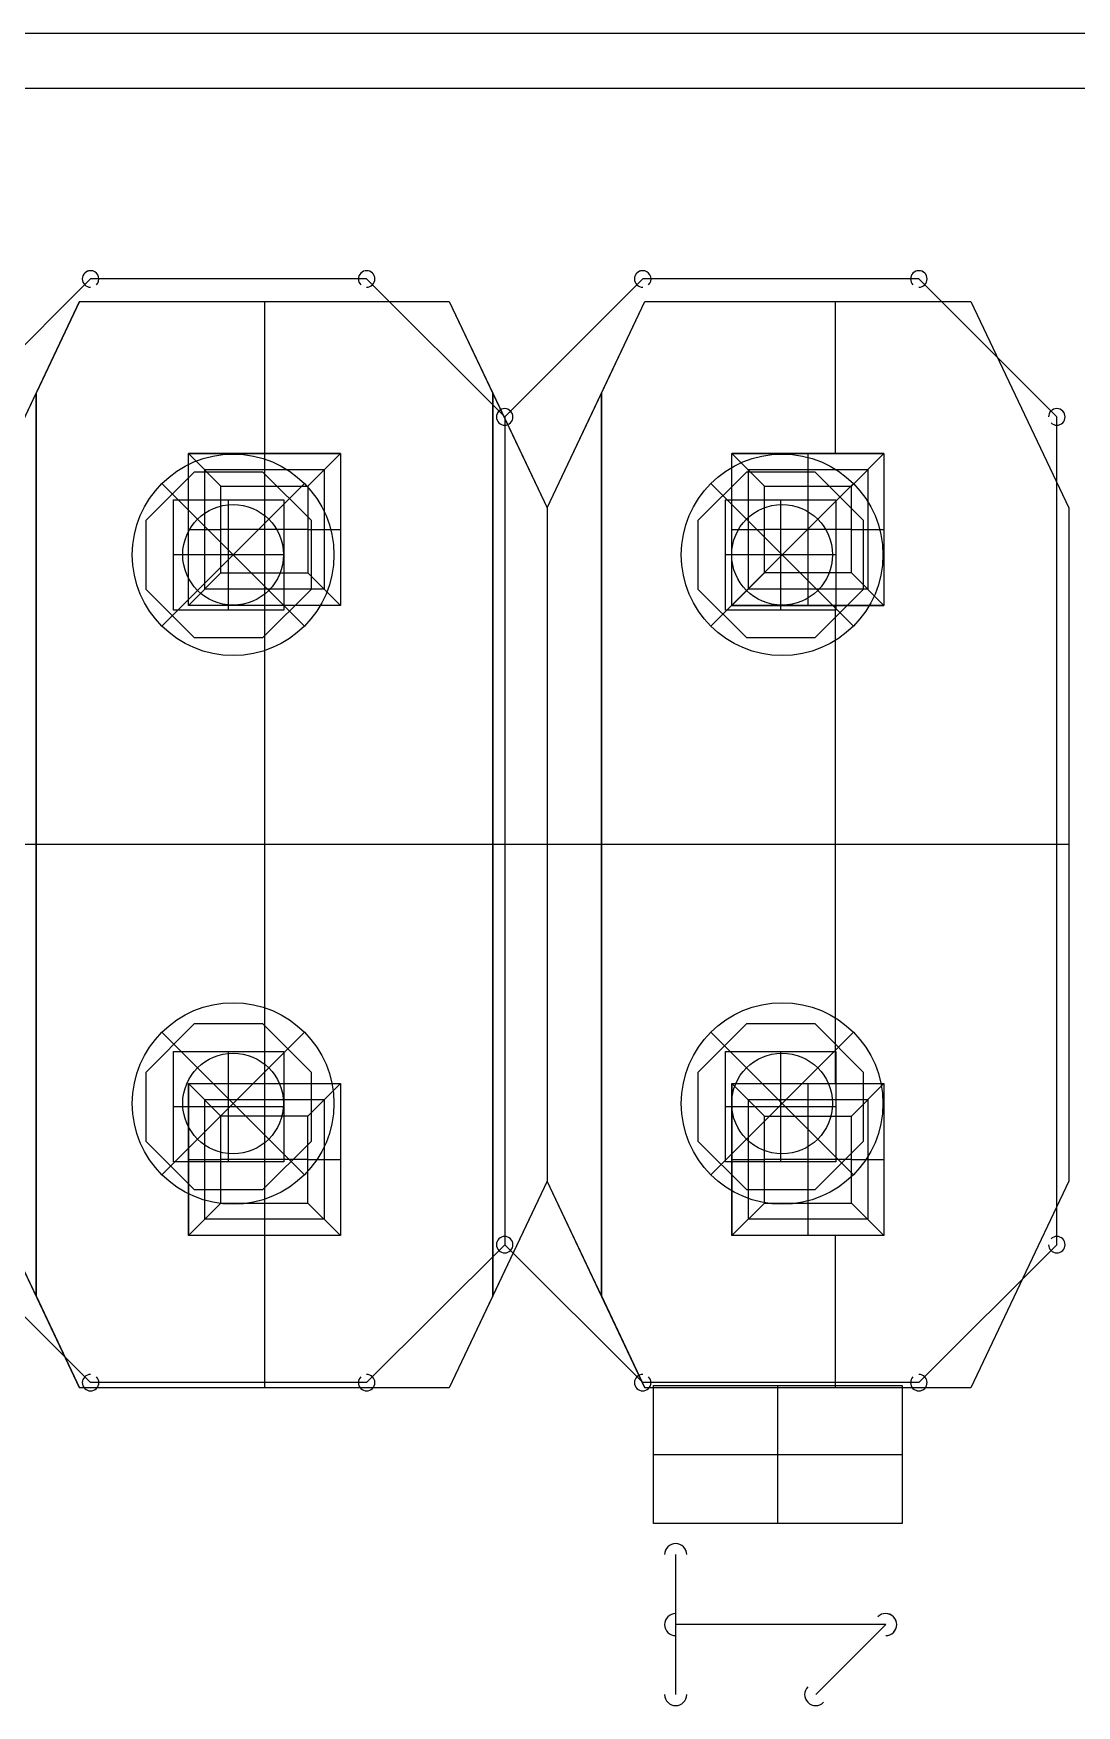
# Model space of a CAD drawing. Header units: inches. Extents: x 0 to 2.1, y -0.07 to 2.7.
# Drawn here: x 1.0627 to 1.2516, y 2.397 to 2.7 of the extents above; entities that cross this region are included whole.
import ezdxf

# ---------------------------------------------------------------- set-up
doc = ezdxf.new("R2010")
doc.units = ezdxf.units.IN
doc.header["$LTSCALE"] = 0.0393700787401575
doc.header["$MEASUREMENT"] = 0
for name, color, linetype, true_color in [('freetronics11$components', 254, 'Continuous', 0xe6e6e6), ('freetronics11$components$ghosts', 9, 'Continuous', 0xbebebe), ('freetronics11$dxf$0', 18, 'Continuous', 0x000000), ('freetronics11$old_freetronics11$pcb', 96, 'Continuous', 0x007f00), ('freetronics11$pads$bottom', 30, 'Continuous', 0xff7f00), ('freetronics11$pcb', 96, 'Continuous', 0x007f00), ('freetronics11$screen', 52, 'Continuous', 0xd7d71f)]:
    doc.layers.add(name, color=color, linetype=linetype, true_color=true_color)

# ---------------------------------------------------------------- blocks, each defined once
blk = doc.blocks.new('RECT')
at = {"layer": 'freetronics11$dxf$0', "color": 0, "linetype": 'ByBlock', "lineweight": -2}
for p, q in [((0.5, 0.5), (-0.5, 0.5)), ((-0.5, 0.5), (-0.5, -0.5)), ((0, -0.5), (0, 0.5)), ((0.5, -0.5), (0.5, 0.5)), ((-0.5, 0), (0.5, 0)), ((-0.5, -0.5), (0.5, -0.5))]:
    blk.add_line(p, q, dxfattribs=at)
blk = doc.blocks.new('OCTAGONP')
at = {"layer": 'freetronics11$dxf$0', "color": 0, "linetype": 'ByBlock', "lineweight": -2}
blk.add_lwpolyline([(-0.25, -0.103553), (-0.25, 0.103553), (-0.103553, 0.25), (0.103553, 0.25), (0.25, 0.103553), (0.25, -0.103553), (0.103553, -0.25), (-0.103553, -0.25), (-0.25, -0.103553), (-0.25, 0.103553)], dxfattribs=at)

msp = doc.modelspace()

# ---------------------------------------------------------------- linework, layer by layer
at = {"layer": 'freetronics11$components'}
for p, q in [((1.098852138767967, 2.605523266218759, 0.0443019945589158), (1.085941876124043, 2.618433528862684)), ((1.111762401411892, 2.618433528862684), (1.085941876124042, 2.592613003574835)), ((1.111762401411892, 2.592613003574834), (1.085941876124042, 2.618433528862684)), ((1.098852138767967, 2.605523266218759, 0.0443019945589158), (1.111762401411892, 2.618433528862684)), ((1.198274122868933, 2.605523266218759, 0.0443019945589158), (1.185363860225009, 2.618433528862684)), ((1.211184385512858, 2.618433528862684), (1.185363860225008, 2.592613003574835)), ((1.211184385512857, 2.592613003574834), (1.185363860225008, 2.618433528862684)), ((1.198274122868933, 2.605523266218759, 0.0443019945589158), (1.211184385512858, 2.618433528862684)), ((1.098852138767967, 2.605523266218759, 0.0443019945589158), (1.085941876124042, 2.592613003574835)), ((1.098852138767967, 2.605523266218759, 0.0443019945589158), (1.111762401411892, 2.592613003574834)), ((1.198274122868933, 2.605523266218759, 0.0443019945589158), (1.185363860225008, 2.592613003574835)), ((1.198274122868933, 2.605523266218759, 0.0443019945589158), (1.211184385512857, 2.592613003574834)), ((1.098852138767967, 2.506101282117793, 0.0443019945589158), (1.085941876124043, 2.519011544761718)), ((1.111762401411892, 2.519011544761718), (1.085941876124042, 2.493191019473869)), ((1.111762401411892, 2.493191019473868), (1.085941876124042, 2.519011544761718)), ((1.098852138767967, 2.506101282117793, 0.0443019945589158), (1.111762401411892, 2.519011544761718)), ((1.198274122868933, 2.506101282117793, 0.0443019945589158), (1.185363860225009, 2.519011544761718)), ((1.211184385512858, 2.519011544761718), (1.185363860225008, 2.493191019473869)), ((1.211184385512857, 2.493191019473868), (1.185363860225008, 2.519011544761718)), ((1.198274122868933, 2.506101282117793, 0.0443019945589158), (1.211184385512858, 2.519011544761718)), ((1.098852138767967, 2.506101282117793, 0.0443019945589158), (1.085941876124042, 2.493191019473869)), ((1.098852138767967, 2.506101282117793, 0.0443019945589158), (1.111762401411892, 2.493191019473868)), ((1.198274122868933, 2.506101282117793, 0.0443019945589158), (1.185363860225008, 2.493191019473869)), ((1.198274122868933, 2.506101282117793, 0.0443019945589158), (1.211184385512858, 2.493191019473868))]:
    msp.add_line(p, q, dxfattribs=at)
for centre, radius in [((1.098852138767967, 2.605523266218759), 0.0182578685248371), ((1.198274122868933, 2.605523266218759), 0.0182578685248371), ((1.098852138767967, 2.605523266218759, 0.0221509972794579), 0.0091289342624188), ((1.198274122868933, 2.605523266218759, 0.0221509972794579), 0.0091289342624188), ((1.098852138767967, 2.506101282117793), 0.0182578685248371), ((1.198274122868933, 2.506101282117793), 0.0182578685248371), ((1.098852138767967, 2.506101282117793, 0.0221509972794579), 0.0091289342624184), ((1.198274122868933, 2.506101282117793, 0.0221509972794579), 0.0091289342624184)]:
    msp.add_circle(centre, radius, dxfattribs=at)
at = {"layer": 'freetronics11$old_freetronics11$pcb', "color": 18, "true_color": 0x050505}
for p, q in [((1.053338582677166, 2.614047244094488, -0.063), (1.071055118110236, 2.651448818897638, -0.063)), ((1.053338582677166, 2.614047244094488, -0.063), (1.071055118110236, 2.651448818897638, -0.063)), ((1.053338582677166, 2.614047244094488, -0.1151653543307087), (1.071055118110236, 2.651448818897638, -0.1151653543307087)), ((1.071055118110236, 2.651448818897638, -0.1673307086614173), (1.063181102362205, 2.634825896762905, -0.1673307086614173)), ((1.071055118110236, 2.651448818897638, -0.1673307086614173), (1.063181102362205, 2.634825896762905, -0.1673307086614173)), ((1.071055118110236, 2.651448818897638, -0.063), (1.137984251968504, 2.651448818897638, -0.063)), ((1.071055118110236, 2.651448818897638, -0.063), (1.071055118110236, 2.651448818897638, -0.1673307086614173)), ((1.071055118110236, 2.651448818897638, -0.1673307086614173), (1.137984251968504, 2.651448818897638, -0.1673307086614173)), ((1.071055118110236, 2.651448818897638, -0.063), (1.137984251968504, 2.651448818897638, -0.063)), ((1.071055118110236, 2.651448818897638, -0.1151653543307087), (1.137984251968504, 2.651448818897638, -0.1151653543307087)), ((1.071055118110236, 2.651448818897638, -0.1673307086614173), (1.137984251968504, 2.651448818897638, -0.1673307086614173)), ((1.071055118110236, 2.651448818897638, -0.063), (1.071055118110236, 2.651448818897638, -0.1673307086614173)), ((1.10451968503937, 2.651448818897638, -0.063), (1.10451968503937, 2.45459842519685, -0.063)), ((1.10451968503937, 2.651448818897638, -0.063), (1.10451968503937, 2.651448818897638, -0.1673307086614174)), ((1.10451968503937, 2.651448818897638, -0.1673307086614173), (1.10451968503937, 2.623889763779527, -0.1673307086614173)), ((1.137984251968504, 2.651448818897638, -0.063), (1.155700787401575, 2.614047244094488, -0.063)), ((1.137984251968504, 2.651448818897638, -0.1673307086614173), (1.137984251968504, 2.651448818897638, -0.063)), ((1.137984251968504, 2.651448818897638, -0.1673307086614173), (1.145858267716536, 2.634825896762905, -0.1673307086614173)), ((1.137984251968504, 2.651448818897638, -0.1673307086614173), (1.137984251968504, 2.651448818897638, -0.063)), ((1.137984251968504, 2.651448818897638, -0.063), (1.155700787401575, 2.614047244094488, -0.063)), ((1.137984251968504, 2.651448818897638, -0.1151653543307087), (1.155700787401575, 2.614047244094488, -0.1151653543307087)), ((1.137984251968504, 2.651448818897638, -0.1673307086614173), (1.145858267716536, 2.634825896762905, -0.1673307086614173)), ((1.155700787401575, 2.614047244094488, -0.063), (1.173417322834646, 2.651448818897638, -0.063)), ((1.155700787401575, 2.614047244094488, -0.063), (1.173417322834646, 2.651448818897638, -0.063)), ((1.155700787401575, 2.614047244094488, -0.1151653543307087), (1.173417322834646, 2.651448818897638, -0.1151653543307087)), ((1.165543307086614, 2.634825896762905, -0.1673307086614173), (1.173417322834646, 2.651448818897638, -0.1673307086614173)), ((1.165543307086614, 2.634825896762905, -0.1673307086614173), (1.173417322834646, 2.651448818897638, -0.1673307086614173)), ((1.173417322834646, 2.651448818897638, -0.063), (1.232472440944882, 2.651448818897638, -0.063)), ((1.173417322834646, 2.651448818897638, -0.1673307086614173), (1.232472440944882, 2.651448818897638, -0.1673307086614173)), ((1.173417322834646, 2.651448818897638, -0.063), (1.173417322834646, 2.651448818897638, -0.1673307086614173)), ((1.173417322834646, 2.651448818897638, -0.063), (1.232472440944882, 2.651448818897638, -0.063)), ((1.173417322834646, 2.651448818897638, -0.1151653543307087), (1.232472440944882, 2.651448818897638, -0.1151653543307087)), ((1.173417322834646, 2.651448818897638, -0.063), (1.173417322834646, 2.651448818897638, -0.1673307086614173)), ((1.173417322834646, 2.651448818897638, -0.1673307086614173), (1.232472440944882, 2.651448818897638, -0.1673307086614173)), ((1.202944881889764, 2.651448818897638, -0.063), (1.202944881889764, 2.651448818897638, -0.1673307086614174)), ((1.207866141732284, 2.651448818897638, -0.1673307086614173), (1.207866141732284, 2.623889763779527, -0.1673307086614173)), ((1.232472440944882, 2.651448818897638, -0.063), (1.250188976377953, 2.614047244094488, -0.063)), ((1.232472440944882, 2.651448818897638, -0.1673307086614173), (1.232472440944882, 2.651448818897638, -0.063)), ((1.232472440944882, 2.651448818897638, -0.063), (1.250188976377953, 2.614047244094488, -0.063)), ((1.232472440944882, 2.651448818897638, -0.1673307086614173), (1.250188976377953, 2.614047244094488, -0.1673307086614173)), ((1.232472440944882, 2.651448818897638, -0.1673307086614173), (1.232472440944882, 2.651448818897638, -0.063)), ((1.232472440944882, 2.651448818897638, -0.1151653543307087), (1.250188976377953, 2.614047244094488, -0.1151653543307087)), ((1.232472440944882, 2.651448818897638, -0.1673307086614173), (1.250188976377953, 2.614047244094488, -0.1673307086614173)), ((1.053338582677166, 2.614047244094488, -0.1633937007874016), (1.063181102362205, 2.634825896762905, -0.1633937007874016)), ((1.053338582677166, 2.614047244094488, -0.1633937007874016), (1.063181102362205, 2.634825896762905, -0.1633937007874016)), ((1.063181102362205, 2.471221347331583, -0.1673307086614173), (1.063181102362205, 2.634825896762905, -0.1673307086614173)), ((1.063181102362205, 2.634825896762905, -0.1673307086614173), (1.063181102362205, 2.634825896762905, -0.1633937007874016)), ((1.063181102362205, 2.634825896762905, -0.1633937007874016), (1.063181102362205, 2.471221347331583, -0.1633937007874016)), ((1.063181102362205, 2.471221347331583, -0.1673307086614173), (1.063181102362205, 2.634825896762905, -0.1673307086614173)), ((1.063181102362205, 2.634825896762905, -0.1633937007874016), (1.063181102362205, 2.471221347331583, -0.1633937007874016)), ((1.063181102362205, 2.634825896762905, -0.1673307086614173), (1.063181102362205, 2.634825896762905, -0.1633937007874016)), ((1.063181102362205, 2.471221347331583, -0.1653622047244094), (1.063181102362205, 2.634825896762905, -0.1653622047244094)), ((1.145858267716536, 2.634825896762905, -0.1633937007874016), (1.145858267716536, 2.634825896762905, -0.1673307086614173)), ((1.145858267716536, 2.634825896762905, -0.1633937007874016), (1.155700787401575, 2.614047244094488, -0.1633937007874016)), ((1.145858267716536, 2.634825896762905, -0.1673307086614173), (1.145858267716536, 2.471221347331583, -0.1673307086614173)), ((1.145858267716536, 2.471221347331583, -0.1633937007874016), (1.145858267716536, 2.634825896762905, -0.1633937007874016)), ((1.145858267716536, 2.634825896762905, -0.1633937007874016), (1.155700787401575, 2.614047244094488, -0.1633937007874016)), ((1.145858267716536, 2.634825896762905, -0.1673307086614173), (1.145858267716536, 2.471221347331583, -0.1673307086614173)), ((1.145858267716536, 2.634825896762905, -0.1633937007874016), (1.145858267716536, 2.634825896762905, -0.1673307086614173)), ((1.145858267716536, 2.471221347331583, -0.1633937007874016), (1.145858267716536, 2.634825896762905, -0.1633937007874016)), ((1.145858267716536, 2.634825896762905, -0.1653622047244094), (1.145858267716536, 2.471221347331583, -0.1653622047244094)), ((1.155700787401575, 2.614047244094488, -0.1633937007874016), (1.165543307086614, 2.634825896762905, -0.1633937007874016)), ((1.155700787401575, 2.614047244094488, -0.1633937007874016), (1.165543307086614, 2.634825896762905, -0.1633937007874016)), ((1.165543307086614, 2.634825896762905, -0.1673307086614173), (1.165543307086614, 2.634825896762905, -0.1633937007874016)), ((1.165543307086614, 2.471221347331583, -0.1673307086614173), (1.165543307086614, 2.634825896762905, -0.1673307086614173)), ((1.165543307086614, 2.634825896762905, -0.1633937007874016), (1.165543307086614, 2.471221347331583, -0.1633937007874016)), ((1.165543307086614, 2.471221347331583, -0.1673307086614173), (1.165543307086614, 2.634825896762905, -0.1673307086614173)), ((1.165543307086614, 2.634825896762905, -0.1633937007874016), (1.165543307086614, 2.471221347331583, -0.1633937007874016)), ((1.165543307086614, 2.634825896762905, -0.1673307086614173), (1.165543307086614, 2.634825896762905, -0.1633937007874016)), ((1.165543307086614, 2.471221347331583, -0.1653622047244094), (1.165543307086614, 2.634825896762905, -0.1653622047244094)), ((1.146842519685039, 2.632748031496063, -0.063), (1.146842519685039, 2.632748031496063, -0.1633937007874016)), ((1.16455905511811, 2.632748031496063, -0.063), (1.16455905511811, 2.632748031496063, -0.1633937007874016)), ((1.241330708661418, 2.632748031496063, -0.063), (1.241330708661418, 2.632748031496063, -0.1673307086614174)), ((1.090740157480315, 2.623889763779527, -0.1673307086614173), (1.118299212598425, 2.623889763779527, -0.1673307086614173)), ((1.090740157480315, 2.596330708661417, -0.1673307086614173), (1.090740157480315, 2.623889763779527, -0.1673307086614173)), ((1.118299212598425, 2.623889763779527, -0.1673307086614173), (1.118299212598425, 2.596330708661417, -0.1673307086614173)), ((1.189165354330709, 2.623889763779527, -0.1673307086614173), (1.216724409448819, 2.623889763779527, -0.1673307086614173)), ((1.189165354330709, 2.596330708661417, -0.1673307086614173), (1.189165354330709, 2.623889763779527, -0.1673307086614173)), ((1.216724409448819, 2.623889763779527, -0.1673307086614173), (1.216724409448819, 2.596330708661417, -0.1673307086614173)), ((1.155700787401575, 2.614047244094488, -0.1633937007874016), (1.155700787401575, 2.614047244094488, -0.063)), ((1.155700787401575, 2.614047244094488, -0.1633937007874016), (1.155700787401575, 2.614047244094488, -0.063)), ((1.155700787401575, 2.614047244094488, -0.1633937007874015), (1.155700787401575, 2.492, -0.1633937007874015)), ((1.250188976377953, 2.614047244094488, -0.063), (1.250188976377953, 2.492, -0.063)), ((1.250188976377953, 2.614047244094488, -0.1673307086614173), (1.250188976377953, 2.614047244094488, -0.063)), ((1.250188976377953, 2.614047244094488, -0.1673307086614173), (1.250188976377953, 2.492, -0.1673307086614173)), ((1.250188976377953, 2.614047244094488, -0.063), (1.250188976377953, 2.492, -0.063)), ((1.250188976377953, 2.614047244094488, -0.1673307086614173), (1.250188976377953, 2.614047244094488, -0.063)), ((1.250188976377953, 2.614047244094488, -0.1151653543307087), (1.250188976377953, 2.492, -0.1151653543307087)), ((1.250188976377953, 2.614047244094488, -0.1673307086614173), (1.250188976377953, 2.492, -0.1673307086614173)), ((1.118299212598425, 2.596330708661417, -0.1673307086614173), (1.090740157480315, 2.596330708661417, -0.1673307086614173)), ((1.10451968503937, 2.596330708661417, -0.1673307086614173), (1.10451968503937, 2.509716535433071, -0.1673307086614173)), ((1.189165354330709, 2.596330708661417, -0.1673307086614173), (1.216724409448819, 2.596330708661417, -0.1673307086614173)), ((1.207866141732284, 2.596330708661417, -0.1673307086614173), (1.207866141732284, 2.509716535433071, -0.1673307086614173)), ((1.250188976377953, 2.553023622047244, -0.063), (0.9588503937007875, 2.553023622047244, -0.063)), ((1.063181102362205, 2.553023622047244, -0.1633937007874016), (1.043496062992126, 2.553023622047244, -0.1633937007874016)), ((1.145858267716536, 2.553023622047244, -0.1673307086614173), (1.063181102362205, 2.553023622047244, -0.1673307086614173)), ((1.063181102362205, 2.553023622047244, -0.1673307086614173), (1.063181102362205, 2.553023622047244, -0.1633937007874016)), ((1.165543307086615, 2.553023622047244, -0.1633937007874015), (1.145858267716536, 2.553023622047244, -0.1633937007874015)), ((1.145858267716536, 2.553023622047244, -0.1673307086614173), (1.145858267716536, 2.553023622047244, -0.1633937007874016)), ((1.250188976377953, 2.553023622047244, -0.1673307086614173), (1.165543307086614, 2.553023622047244, -0.1673307086614173)), ((1.165543307086614, 2.553023622047244, -0.1673307086614173), (1.165543307086614, 2.553023622047244, -0.1633937007874016)), ((1.250188976377953, 2.553023622047244, -0.063), (1.250188976377953, 2.553023622047244, -0.1673307086614174)), ((1.090740157480315, 2.509716535433071, -0.1673307086614173), (1.118299212598425, 2.509716535433071, -0.1673307086614173)), ((1.090740157480315, 2.509716535433071, -0.1673307086614173), (1.090740157480315, 2.482157480314961, -0.1673307086614173)), ((1.118299212598425, 2.509716535433071, -0.1673307086614173), (1.118299212598425, 2.482157480314961, -0.1673307086614173)), ((1.189165354330709, 2.509716535433071, -0.1673307086614173), (1.216724409448819, 2.509716535433071, -0.1673307086614173)), ((1.189165354330709, 2.482157480314961, -0.1673307086614173), (1.189165354330709, 2.509716535433071, -0.1673307086614173)), ((1.216724409448819, 2.509716535433071, -0.1673307086614173), (1.216724409448819, 2.482157480314961, -0.1673307086614173)), ((1.071055118110236, 2.45459842519685, -0.063), (1.053338582677166, 2.492, -0.063)), ((1.063181102362205, 2.471221347331583, -0.1633937007874016), (1.053338582677166, 2.492, -0.1633937007874016)), ((1.071055118110236, 2.45459842519685, -0.063), (1.053338582677166, 2.492, -0.063)), ((1.071055118110237, 2.45459842519685, -0.1151653543307087), (1.053338582677166, 2.492, -0.1151653543307087)), ((1.063181102362205, 2.471221347331583, -0.1633937007874016), (1.053338582677166, 2.492, -0.1633937007874016)), ((1.155700787401575, 2.492, -0.063), (1.137984251968504, 2.45459842519685, -0.063)), ((1.155700787401575, 2.492, -0.063), (1.137984251968504, 2.45459842519685, -0.063)), ((1.155700787401575, 2.492, -0.1151653543307087), (1.137984251968504, 2.45459842519685, -0.1151653543307087)), ((1.155700787401575, 2.492, -0.1633937007874016), (1.145858267716536, 2.471221347331583, -0.1633937007874016)), ((1.155700787401575, 2.492, -0.1633937007874016), (1.145858267716536, 2.471221347331583, -0.1633937007874016)), ((1.173417322834646, 2.45459842519685, -0.063), (1.155700787401575, 2.492, -0.063)), ((1.155700787401575, 2.492, -0.063), (1.155700787401575, 2.492, -0.1633937007874016)), ((1.165543307086614, 2.471221347331583, -0.1633937007874016), (1.155700787401575, 2.492, -0.1633937007874016)), ((1.173417322834646, 2.45459842519685, -0.063), (1.155700787401575, 2.492, -0.063)), ((1.155700787401575, 2.492, -0.063), (1.155700787401575, 2.492, -0.1633937007874016)), ((1.173417322834646, 2.45459842519685, -0.1151653543307087), (1.155700787401575, 2.492, -0.1151653543307087)), ((1.165543307086614, 2.471221347331583, -0.1633937007874016), (1.155700787401575, 2.492, -0.1633937007874016)), ((1.250188976377953, 2.492, -0.063), (1.232472440944882, 2.45459842519685, -0.063)), ((1.250188976377953, 2.492, -0.063), (1.232472440944882, 2.45459842519685, -0.063)), ((1.250188976377953, 2.492, -0.1673307086614173), (1.232472440944882, 2.45459842519685, -0.1673307086614173)), ((1.250188976377953, 2.492, -0.1151653543307087), (1.232472440944882, 2.45459842519685, -0.1151653543307087)), ((1.250188976377953, 2.492, -0.1673307086614173), (1.232472440944882, 2.45459842519685, -0.1673307086614173)), ((1.250188976377953, 2.492, -0.1673307086614173), (1.250188976377953, 2.492, -0.063)), ((1.250188976377953, 2.492, -0.1673307086614173), (1.250188976377953, 2.492, -0.063)), ((1.118299212598425, 2.482157480314961, -0.1673307086614173), (1.090740157480315, 2.482157480314961, -0.1673307086614173)), ((1.10451968503937, 2.482157480314961, -0.1673307086614173), (1.10451968503937, 2.45459842519685, -0.1673307086614173)), ((1.216724409448819, 2.482157480314961, -0.1673307086614173), (1.189165354330709, 2.482157480314961, -0.1673307086614173)), ((1.207866141732284, 2.482157480314961, -0.1673307086614173), (1.207866141732284, 2.45459842519685, -0.1673307086614173)), ((1.14684251968504, 2.473299212598425, -0.063), (1.14684251968504, 2.473299212598425, -0.1633937007874016)), ((1.164559055118111, 2.473299212598425, -0.063), (1.164559055118111, 2.473299212598425, -0.1633937007874016)), ((1.241330708661418, 2.473299212598425, -0.063), (1.241330708661418, 2.473299212598425, -0.1673307086614174)), ((1.063181102362205, 2.471221347331583, -0.1673307086614173), (1.071055118110236, 2.45459842519685, -0.1673307086614173)), ((1.063181102362205, 2.471221347331583, -0.1633937007874016), (1.063181102362205, 2.471221347331583, -0.1673307086614173)), ((1.063181102362205, 2.471221347331583, -0.1673307086614173), (1.071055118110236, 2.45459842519685, -0.1673307086614173)), ((1.063181102362205, 2.471221347331583, -0.1633937007874016), (1.063181102362205, 2.471221347331583, -0.1673307086614173)), ((1.145858267716536, 2.471221347331583, -0.1673307086614173), (1.137984251968504, 2.45459842519685, -0.1673307086614173)), ((1.145858267716536, 2.471221347331583, -0.1673307086614173), (1.137984251968504, 2.45459842519685, -0.1673307086614173)), ((1.145858267716536, 2.471221347331583, -0.1673307086614173), (1.145858267716536, 2.471221347331583, -0.1633937007874016)), ((1.145858267716536, 2.471221347331583, -0.1673307086614173), (1.145858267716536, 2.471221347331583, -0.1633937007874016)), ((1.165543307086614, 2.471221347331583, -0.1673307086614173), (1.173417322834646, 2.45459842519685, -0.1673307086614173)), ((1.165543307086614, 2.471221347331583, -0.1633937007874016), (1.165543307086614, 2.471221347331583, -0.1673307086614173)), ((1.165543307086614, 2.471221347331583, -0.1673307086614173), (1.173417322834646, 2.45459842519685, -0.1673307086614173)), ((1.165543307086614, 2.471221347331583, -0.1633937007874016), (1.165543307086614, 2.471221347331583, -0.1673307086614173)), ((1.137984251968504, 2.45459842519685, -0.063), (1.071055118110236, 2.45459842519685, -0.063)), ((1.071055118110236, 2.45459842519685, -0.1673307086614173), (1.071055118110236, 2.45459842519685, -0.063)), ((1.137984251968504, 2.45459842519685, -0.1673307086614173), (1.071055118110236, 2.45459842519685, -0.1673307086614173)), ((1.137984251968504, 2.45459842519685, -0.063), (1.071055118110236, 2.45459842519685, -0.063)), ((1.137984251968504, 2.45459842519685, -0.1151653543307087), (1.071055118110236, 2.45459842519685, -0.1151653543307087)), ((1.137984251968504, 2.45459842519685, -0.1673307086614173), (1.071055118110236, 2.45459842519685, -0.1673307086614173)), ((1.071055118110236, 2.45459842519685, -0.1673307086614173), (1.071055118110236, 2.45459842519685, -0.063)), ((1.10451968503937, 2.45459842519685, -0.063), (1.10451968503937, 2.45459842519685, -0.1673307086614174)), ((1.137984251968504, 2.45459842519685, -0.1673307086614173), (1.137984251968504, 2.45459842519685, -0.063)), ((1.137984251968504, 2.45459842519685, -0.1673307086614173), (1.137984251968504, 2.45459842519685, -0.063)), ((1.232472440944882, 2.45459842519685, -0.063), (1.173417322834646, 2.45459842519685, -0.063)), ((1.173417322834646, 2.45459842519685, -0.1673307086614173), (1.173417322834646, 2.45459842519685, -0.063)), ((1.232472440944882, 2.45459842519685, -0.1673307086614173), (1.173417322834646, 2.45459842519685, -0.1673307086614173)), ((1.232472440944882, 2.45459842519685, -0.063), (1.173417322834646, 2.45459842519685, -0.063)), ((1.232472440944882, 2.45459842519685, -0.1151653543307087), (1.173417322834646, 2.45459842519685, -0.1151653543307087)), ((1.232472440944882, 2.45459842519685, -0.1673307086614173), (1.173417322834646, 2.45459842519685, -0.1673307086614173)), ((1.173417322834646, 2.45459842519685, -0.1673307086614173), (1.173417322834646, 2.45459842519685, -0.063)), ((1.202944881889764, 2.45459842519685, -0.063), (1.202944881889764, 2.45459842519685, -0.1673307086614174)), ((1.232472440944882, 2.45459842519685, -0.1673307086614173), (1.232472440944882, 2.45459842519685, -0.063)), ((1.232472440944882, 2.45459842519685, -0.1673307086614173), (1.232472440944882, 2.45459842519685, -0.063))]:
    msp.add_line(p, q, dxfattribs=at)
at = {"layer": 'freetronics11$old_freetronics11$pcb', "color": 254, "true_color": 0xe6e6e6}
for p, q in [((1.090740157480315, 2.596330708661417, -0.391740157480315), (1.090740157480315, 2.623889763779527, -0.391740157480315)), ((1.090740157480315, 2.623889763779527, -0.391740157480315), (1.090740157480315, 2.623889763779527, -0.1673307086614173)), ((1.090740157480315, 2.596330708661417, -0.1673307086614173), (1.090740157480315, 2.623889763779527, -0.1673307086614173)), ((1.090740157480315, 2.596330708661417, -0.2795354330708661), (1.090740157480315, 2.623889763779527, -0.2795354330708661)), ((1.118299212598425, 2.623889763779527, -0.391740157480315), (1.090740157480315, 2.623889763779527, -0.391740157480315)), ((1.090740157480315, 2.623889763779527, -0.391740157480315), (1.090740157480315, 2.623889763779527, -0.1673307086614173)), ((1.090740157480315, 2.623889763779527, -0.1673307086614173), (1.118299212598425, 2.623889763779527, -0.1673307086614173)), ((1.090740157480315, 2.623889763779527, -0.2795354330708661), (1.118299212598425, 2.623889763779527, -0.2795354330708661)), ((1.090740157480315, 2.623889763779527, -0.391740157480315), (1.096645669291339, 2.617984251968504, -0.4094566929133859)), ((1.118299212598425, 2.623889763779527, -0.391740157480315), (1.090740157480315, 2.623889763779527, -0.391740157480315)), ((1.090740157480315, 2.596330708661417, -0.391740157480315), (1.090740157480315, 2.623889763779527, -0.391740157480315)), ((1.090740157480315, 2.623889763779527, -0.391740157480315), (1.096645669291339, 2.617984251968504, -0.4094566929133859)), ((1.10451968503937, 2.623889763779527, -0.1673307086614173), (1.10451968503937, 2.623889763779527, -0.391740157480315)), ((1.10451968503937, 2.623889763779527, -0.391740157480315), (1.10451968503937, 2.617984251968504, -0.4094566929133858)), ((1.112393700787402, 2.617984251968504, -0.4094566929133859), (1.118299212598425, 2.623889763779527, -0.391740157480315)), ((1.112393700787402, 2.617984251968504, -0.4094566929133859), (1.118299212598425, 2.623889763779527, -0.391740157480315)), ((1.118299212598425, 2.623889763779527, -0.391740157480315), (1.118299212598425, 2.623889763779527, -0.1673307086614173)), ((1.118299212598425, 2.623889763779527, -0.391740157480315), (1.118299212598425, 2.596330708661417, -0.391740157480315)), ((1.118299212598425, 2.623889763779527, -0.391740157480315), (1.118299212598425, 2.623889763779527, -0.1673307086614173)), ((1.118299212598425, 2.623889763779527, -0.1673307086614173), (1.118299212598425, 2.596330708661417, -0.1673307086614173)), ((1.118299212598425, 2.623889763779527, -0.2795354330708661), (1.118299212598425, 2.596330708661417, -0.2795354330708661)), ((1.118299212598425, 2.623889763779527, -0.391740157480315), (1.118299212598425, 2.596330708661417, -0.391740157480315)), ((1.189165354330709, 2.596330708661417, -0.391740157480315), (1.189165354330709, 2.623889763779527, -0.391740157480315)), ((1.189165354330709, 2.623889763779527, -0.391740157480315), (1.189165354330709, 2.623889763779527, -0.1673307086614173)), ((1.189165354330709, 2.596330708661417, -0.1673307086614173), (1.189165354330709, 2.623889763779527, -0.1673307086614173)), ((1.189165354330709, 2.596330708661417, -0.2795354330708661), (1.189165354330709, 2.623889763779527, -0.2795354330708661)), ((1.216724409448819, 2.623889763779527, -0.391740157480315), (1.189165354330709, 2.623889763779527, -0.391740157480315)), ((1.189165354330709, 2.623889763779527, -0.391740157480315), (1.189165354330709, 2.623889763779527, -0.1673307086614173)), ((1.189165354330709, 2.623889763779527, -0.1673307086614173), (1.216724409448819, 2.623889763779527, -0.1673307086614173)), ((1.189165354330709, 2.623889763779527, -0.2795354330708661), (1.216724409448819, 2.623889763779527, -0.2795354330708661)), ((1.189165354330709, 2.623889763779527, -0.391740157480315), (1.195070866141732, 2.617984251968504, -0.4094566929133859)), ((1.216724409448819, 2.623889763779527, -0.391740157480315), (1.189165354330709, 2.623889763779527, -0.391740157480315)), ((1.189165354330709, 2.596330708661417, -0.391740157480315), (1.189165354330709, 2.623889763779527, -0.391740157480315)), ((1.189165354330709, 2.623889763779527, -0.391740157480315), (1.195070866141732, 2.617984251968504, -0.4094566929133859)), ((1.202944881889764, 2.623889763779527, -0.1673307086614173), (1.202944881889764, 2.623889763779527, -0.391740157480315)), ((1.202944881889764, 2.623889763779527, -0.3917401574803149), (1.202944881889764, 2.617984251968504, -0.4094566929133858)), ((1.210818897637795, 2.617984251968504, -0.4094566929133859), (1.216724409448819, 2.623889763779527, -0.391740157480315)), ((1.210818897637795, 2.617984251968504, -0.4094566929133859), (1.216724409448819, 2.623889763779527, -0.391740157480315)), ((1.216724409448819, 2.623889763779527, -0.391740157480315), (1.216724409448819, 2.623889763779527, -0.1673307086614173)), ((1.216724409448819, 2.623889763779527, -0.391740157480315), (1.216724409448819, 2.596330708661417, -0.391740157480315)), ((1.216724409448819, 2.623889763779527, -0.391740157480315), (1.216724409448819, 2.623889763779527, -0.1673307086614173)), ((1.216724409448819, 2.623889763779527, -0.1673307086614173), (1.216724409448819, 2.596330708661417, -0.1673307086614173)), ((1.216724409448819, 2.623889763779527, -0.2795354330708661), (1.216724409448819, 2.596330708661417, -0.2795354330708661)), ((1.216724409448819, 2.623889763779527, -0.391740157480315), (1.216724409448819, 2.596330708661417, -0.391740157480315)), ((1.115346456692914, 2.620937007874015, -0.4005984251968503), (1.093692913385827, 2.620937007874015, -0.4005984251968503)), ((1.093692913385827, 2.620937007874015, -0.4005984251968504), (1.093692913385827, 2.599283464566929, -0.4005984251968504)), ((1.096645669291339, 2.617984251968504, -0.4094566929133859), (1.112393700787402, 2.617984251968504, -0.4094566929133859)), ((1.096645669291339, 2.602236220472441, -0.4094566929133859), (1.096645669291339, 2.617984251968504, -0.4094566929133859)), ((1.096645669291339, 2.602236220472441, -0.4094566929133859), (1.096645669291339, 2.617984251968504, -0.4094566929133859)), ((1.096645669291339, 2.617984251968504, -0.4094566929133859), (1.112393700787402, 2.617984251968504, -0.4094566929133859)), ((1.10451968503937, 2.617984251968504, -0.4094566929133859), (1.10451968503937, 2.602236220472441, -0.4094566929133859)), ((1.112393700787402, 2.617984251968504, -0.4094566929133859), (1.112393700787402, 2.602236220472441, -0.4094566929133859)), ((1.112393700787402, 2.617984251968504, -0.4094566929133859), (1.112393700787402, 2.602236220472441, -0.4094566929133859)), ((1.115346456692914, 2.620937007874015, -0.4005984251968504), (1.115346456692914, 2.599283464566929, -0.4005984251968504)), ((1.213771653543307, 2.620937007874015, -0.4005984251968503), (1.192118110236221, 2.620937007874015, -0.4005984251968503)), ((1.192118110236221, 2.620937007874016, -0.4005984251968504), (1.192118110236221, 2.599283464566929, -0.4005984251968504)), ((1.195070866141732, 2.617984251968504, -0.4094566929133859), (1.210818897637795, 2.617984251968504, -0.4094566929133859)), ((1.195070866141732, 2.602236220472441, -0.4094566929133859), (1.195070866141732, 2.617984251968504, -0.4094566929133859)), ((1.195070866141732, 2.602236220472441, -0.4094566929133859), (1.195070866141732, 2.617984251968504, -0.4094566929133859)), ((1.195070866141732, 2.617984251968504, -0.4094566929133859), (1.210818897637795, 2.617984251968504, -0.4094566929133859)), ((1.202944881889764, 2.617984251968504, -0.4094566929133859), (1.202944881889764, 2.602236220472441, -0.4094566929133859)), ((1.210818897637795, 2.602236220472441, -0.4094566929133859), (1.210818897637795, 2.617984251968504, -0.4094566929133859)), ((1.210818897637795, 2.602236220472441, -0.4094566929133859), (1.210818897637795, 2.617984251968504, -0.4094566929133859)), ((1.213771653543307, 2.620937007874015, -0.4005984251968504), (1.213771653543307, 2.599283464566929, -0.4005984251968504)), ((1.090740157480315, 2.610110236220472, -0.1673307086614173), (1.090740157480315, 2.610110236220472, -0.391740157480315)), ((1.090740157480315, 2.610110236220472, -0.391740157480315), (1.096645669291339, 2.610110236220472, -0.4094566929133858)), ((1.112393700787402, 2.610110236220472, -0.4094566929133859), (1.096645669291339, 2.610110236220472, -0.4094566929133859)), ((1.112393700787402, 2.610110236220472, -0.4094566929133859), (1.118299212598425, 2.610110236220472, -0.391740157480315)), ((1.118299212598425, 2.610110236220472, -0.1673307086614173), (1.118299212598425, 2.610110236220472, -0.391740157480315)), ((1.189165354330709, 2.610110236220472, -0.1673307086614173), (1.189165354330709, 2.610110236220472, -0.391740157480315)), ((1.189165354330709, 2.610110236220472, -0.391740157480315), (1.195070866141732, 2.610110236220472, -0.4094566929133858)), ((1.210818897637795, 2.610110236220472, -0.4094566929133859), (1.195070866141732, 2.610110236220472, -0.4094566929133859)), ((1.210818897637795, 2.610110236220472, -0.4094566929133859), (1.216724409448819, 2.610110236220472, -0.391740157480315)), ((1.216724409448819, 2.610110236220472, -0.1673307086614173), (1.216724409448819, 2.610110236220472, -0.391740157480315)), ((1.090740157480315, 2.596330708661417, -0.391740157480315), (1.096645669291339, 2.602236220472441, -0.4094566929133859)), ((1.090740157480315, 2.596330708661417, -0.391740157480315), (1.096645669291339, 2.602236220472441, -0.4094566929133859)), ((1.096645669291339, 2.602236220472441, -0.4094566929133859), (1.112393700787402, 2.602236220472441, -0.4094566929133859)), ((1.096645669291339, 2.602236220472441, -0.4094566929133859), (1.112393700787402, 2.602236220472441, -0.4094566929133859)), ((1.10451968503937, 2.602236220472441, -0.4094566929133859), (1.10451968503937, 2.596330708661417, -0.3917401574803151)), ((1.112393700787402, 2.602236220472441, -0.4094566929133859), (1.118299212598425, 2.596330708661417, -0.391740157480315)), ((1.112393700787402, 2.602236220472441, -0.4094566929133859), (1.118299212598425, 2.596330708661417, -0.391740157480315)), ((1.189165354330709, 2.596330708661417, -0.391740157480315), (1.195070866141732, 2.602236220472441, -0.4094566929133859)), ((1.189165354330709, 2.596330708661417, -0.391740157480315), (1.195070866141732, 2.602236220472441, -0.4094566929133859)), ((1.210818897637795, 2.602236220472441, -0.4094566929133859), (1.195070866141732, 2.602236220472441, -0.4094566929133859)), ((1.210818897637795, 2.602236220472441, -0.4094566929133859), (1.195070866141732, 2.602236220472441, -0.4094566929133859)), ((1.202944881889764, 2.602236220472441, -0.4094566929133859), (1.202944881889764, 2.596330708661417, -0.391740157480315)), ((1.216724409448819, 2.596330708661417, -0.391740157480315), (1.210818897637795, 2.602236220472441, -0.4094566929133859)), ((1.216724409448819, 2.596330708661417, -0.391740157480315), (1.210818897637795, 2.602236220472441, -0.4094566929133859)), ((1.115346456692914, 2.599283464566929, -0.4005984251968505), (1.093692913385827, 2.599283464566929, -0.4005984251968505)), ((1.213771653543307, 2.599283464566929, -0.4005984251968504), (1.192118110236221, 2.599283464566929, -0.4005984251968504)), ((1.118299212598425, 2.596330708661417, -0.391740157480315), (1.090740157480315, 2.596330708661417, -0.391740157480315)), ((1.090740157480315, 2.596330708661417, -0.391740157480315), (1.090740157480315, 2.596330708661417, -0.1673307086614173)), ((1.118299212598425, 2.596330708661417, -0.1673307086614173), (1.090740157480315, 2.596330708661417, -0.1673307086614173)), ((1.118299212598425, 2.596330708661417, -0.2795354330708661), (1.090740157480315, 2.596330708661417, -0.2795354330708661)), ((1.090740157480315, 2.596330708661417, -0.391740157480315), (1.090740157480315, 2.596330708661417, -0.1673307086614173)), ((1.118299212598425, 2.596330708661417, -0.391740157480315), (1.090740157480315, 2.596330708661417, -0.391740157480315)), ((1.10451968503937, 2.596330708661417, -0.1673307086614173), (1.10451968503937, 2.596330708661417, -0.391740157480315)), ((1.118299212598425, 2.596330708661417, -0.1673307086614173), (1.118299212598425, 2.596330708661417, -0.391740157480315)), ((1.118299212598425, 2.596330708661417, -0.1673307086614173), (1.118299212598425, 2.596330708661417, -0.391740157480315)), ((1.216724409448819, 2.596330708661417, -0.391740157480315), (1.189165354330709, 2.596330708661417, -0.391740157480315)), ((1.189165354330709, 2.596330708661417, -0.391740157480315), (1.189165354330709, 2.596330708661417, -0.1673307086614173)), ((1.189165354330709, 2.596330708661417, -0.1673307086614173), (1.216724409448819, 2.596330708661417, -0.1673307086614173)), ((1.216724409448819, 2.596330708661417, -0.2795354330708661), (1.189165354330709, 2.596330708661417, -0.2795354330708661)), ((1.189165354330709, 2.596330708661417, -0.391740157480315), (1.189165354330709, 2.596330708661417, -0.1673307086614173)), ((1.216724409448819, 2.596330708661417, -0.391740157480315), (1.189165354330709, 2.596330708661417, -0.391740157480315)), ((1.202944881889764, 2.596330708661417, -0.1673307086614173), (1.202944881889764, 2.596330708661417, -0.391740157480315)), ((1.216724409448819, 2.596330708661417, -0.1673307086614173), (1.216724409448819, 2.596330708661417, -0.391740157480315)), ((1.216724409448819, 2.596330708661417, -0.1673307086614173), (1.216724409448819, 2.596330708661417, -0.391740157480315)), ((1.090740157480315, 2.482157480314961, -0.391740157480315), (1.090740157480315, 2.509716535433071, -0.391740157480315)), ((1.090740157480315, 2.509716535433071, -0.391740157480315), (1.090740157480315, 2.509716535433071, -0.1673307086614173)), ((1.090740157480315, 2.509716535433071, -0.1673307086614173), (1.090740157480315, 2.482157480314961, -0.1673307086614173)), ((1.090740157480315, 2.482157480314961, -0.2795354330708661), (1.090740157480315, 2.509716535433071, -0.2795354330708661)), ((1.090740157480315, 2.509716535433071, -0.391740157480315), (1.118299212598425, 2.509716535433071, -0.391740157480315)), ((1.090740157480315, 2.509716535433071, -0.391740157480315), (1.090740157480315, 2.509716535433071, -0.1673307086614173)), ((1.090740157480315, 2.509716535433071, -0.1673307086614173), (1.118299212598425, 2.509716535433071, -0.1673307086614173)), ((1.090740157480315, 2.509716535433071, -0.2795354330708661), (1.118299212598425, 2.509716535433071, -0.2795354330708661)), ((1.096645669291339, 2.503811023622048, -0.4094566929133859), (1.090740157480315, 2.509716535433071, -0.391740157480315)), ((1.090740157480315, 2.482157480314961, -0.391740157480315), (1.090740157480315, 2.509716535433071, -0.391740157480315)), ((1.096645669291339, 2.503811023622048, -0.4094566929133859), (1.090740157480315, 2.509716535433071, -0.391740157480315)), ((1.090740157480315, 2.509716535433071, -0.391740157480315), (1.118299212598425, 2.509716535433071, -0.391740157480315)), ((1.10451968503937, 2.509716535433071, -0.1673307086614173), (1.10451968503937, 2.509716535433071, -0.391740157480315)), ((1.10451968503937, 2.509716535433071, -0.3917401574803149), (1.10451968503937, 2.503811023622048, -0.4094566929133858)), ((1.112393700787402, 2.503811023622048, -0.4094566929133859), (1.118299212598425, 2.509716535433071, -0.391740157480315)), ((1.112393700787402, 2.503811023622048, -0.4094566929133859), (1.118299212598425, 2.509716535433071, -0.391740157480315)), ((1.118299212598425, 2.509716535433071, -0.391740157480315), (1.118299212598425, 2.509716535433071, -0.1673307086614173)), ((1.118299212598425, 2.509716535433071, -0.391740157480315), (1.118299212598425, 2.482157480314961, -0.391740157480315)), ((1.118299212598425, 2.509716535433071, -0.391740157480315), (1.118299212598425, 2.509716535433071, -0.1673307086614173)), ((1.118299212598425, 2.509716535433071, -0.1673307086614173), (1.118299212598425, 2.482157480314961, -0.1673307086614173)), ((1.118299212598425, 2.509716535433071, -0.2795354330708661), (1.118299212598425, 2.482157480314961, -0.2795354330708661)), ((1.118299212598425, 2.509716535433071, -0.391740157480315), (1.118299212598425, 2.482157480314961, -0.391740157480315)), ((1.189165354330709, 2.509716535433071, -0.391740157480315), (1.189165354330709, 2.509716535433071, -0.1673307086614173)), ((1.189165354330709, 2.509716535433071, -0.391740157480315), (1.189165354330709, 2.482157480314961, -0.391740157480315)), ((1.189165354330709, 2.482157480314961, -0.1673307086614173), (1.189165354330709, 2.509716535433071, -0.1673307086614173)), ((1.189165354330709, 2.482157480314961, -0.2795354330708661), (1.189165354330709, 2.509716535433071, -0.2795354330708661)), ((1.195070866141732, 2.503811023622048, -0.4094566929133859), (1.189165354330709, 2.509716535433071, -0.391740157480315)), ((1.189165354330709, 2.509716535433071, -0.391740157480315), (1.189165354330709, 2.482157480314961, -0.391740157480315)), ((1.189165354330709, 2.509716535433071, -0.391740157480315), (1.216724409448819, 2.509716535433071, -0.391740157480315)), ((1.189165354330709, 2.509716535433071, -0.391740157480315), (1.189165354330709, 2.509716535433071, -0.1673307086614173)), ((1.189165354330709, 2.509716535433071, -0.1673307086614173), (1.216724409448819, 2.509716535433071, -0.1673307086614173)), ((1.189165354330709, 2.509716535433071, -0.2795354330708661), (1.216724409448819, 2.509716535433071, -0.2795354330708661)), ((1.195070866141732, 2.503811023622048, -0.4094566929133859), (1.189165354330709, 2.509716535433071, -0.391740157480315)), ((1.189165354330709, 2.509716535433071, -0.391740157480315), (1.216724409448819, 2.509716535433071, -0.391740157480315)), ((1.202944881889764, 2.509716535433071, -0.1673307086614173), (1.202944881889764, 2.509716535433071, -0.391740157480315)), ((1.202944881889764, 2.509716535433071, -0.391740157480315), (1.202944881889764, 2.503811023622047, -0.4094566929133858)), ((1.210818897637795, 2.503811023622048, -0.4094566929133859), (1.216724409448819, 2.509716535433071, -0.391740157480315)), ((1.210818897637795, 2.503811023622048, -0.4094566929133859), (1.216724409448819, 2.509716535433071, -0.391740157480315)), ((1.216724409448819, 2.509716535433071, -0.391740157480315), (1.216724409448819, 2.482157480314961, -0.391740157480315)), ((1.216724409448819, 2.509716535433071, -0.1673307086614173), (1.216724409448819, 2.509716535433071, -0.391740157480315)), ((1.216724409448819, 2.509716535433071, -0.1673307086614173), (1.216724409448819, 2.482157480314961, -0.1673307086614173)), ((1.216724409448819, 2.509716535433071, -0.2795354330708661), (1.216724409448819, 2.482157480314961, -0.2795354330708661)), ((1.216724409448819, 2.509716535433071, -0.1673307086614173), (1.216724409448819, 2.509716535433071, -0.391740157480315)), ((1.216724409448819, 2.509716535433071, -0.391740157480315), (1.216724409448819, 2.482157480314961, -0.391740157480315)), ((1.093692913385827, 2.50676377952756, -0.4005984251968504), (1.093692913385827, 2.485110236220473, -0.4005984251968505)), ((1.115346456692913, 2.506763779527559, -0.4005984251968503), (1.093692913385827, 2.506763779527559, -0.4005984251968503)), ((1.115346456692914, 2.506763779527559, -0.4005984251968504), (1.115346456692914, 2.485110236220473, -0.4005984251968504)), ((1.192118110236221, 2.506763779527559, -0.4005984251968504), (1.192118110236221, 2.485110236220473, -0.4005984251968504)), ((1.213771653543307, 2.506763779527559, -0.4005984251968504), (1.192118110236221, 2.506763779527559, -0.4005984251968504)), ((1.213771653543307, 2.506763779527559, -0.4005984251968505), (1.213771653543307, 2.485110236220473, -0.4005984251968505)), ((1.096645669291339, 2.488062992125985, -0.4094566929133859), (1.096645669291339, 2.503811023622048, -0.4094566929133859)), ((1.112393700787402, 2.503811023622048, -0.4094566929133859), (1.096645669291339, 2.503811023622048, -0.4094566929133859)), ((1.096645669291339, 2.488062992125985, -0.4094566929133859), (1.096645669291339, 2.503811023622048, -0.4094566929133859)), ((1.112393700787402, 2.503811023622048, -0.4094566929133859), (1.096645669291339, 2.503811023622048, -0.4094566929133859)), ((1.10451968503937, 2.503811023622048, -0.4094566929133859), (1.10451968503937, 2.488062992125984, -0.4094566929133859)), ((1.112393700787402, 2.488062992125985, -0.4094566929133859), (1.112393700787402, 2.503811023622048, -0.4094566929133859)), ((1.112393700787402, 2.488062992125985, -0.4094566929133859), (1.112393700787402, 2.503811023622048, -0.4094566929133859)), ((1.195070866141732, 2.488062992125984, -0.4094566929133859), (1.195070866141732, 2.503811023622048, -0.4094566929133859)), ((1.195070866141732, 2.503811023622048, -0.4094566929133859), (1.210818897637795, 2.503811023622048, -0.4094566929133859)), ((1.195070866141732, 2.488062992125984, -0.4094566929133859), (1.195070866141732, 2.503811023622048, -0.4094566929133859)), ((1.195070866141732, 2.503811023622048, -0.4094566929133859), (1.210818897637795, 2.503811023622048, -0.4094566929133859)), ((1.202944881889764, 2.503811023622048, -0.4094566929133859), (1.202944881889764, 2.488062992125984, -0.4094566929133859)), ((1.210818897637795, 2.488062992125984, -0.4094566929133859), (1.210818897637795, 2.503811023622048, -0.4094566929133859)), ((1.210818897637795, 2.488062992125984, -0.4094566929133859), (1.210818897637795, 2.503811023622048, -0.4094566929133859)), ((1.090740157480315, 2.495937007874016, -0.1673307086614173), (1.090740157480315, 2.495937007874016, -0.391740157480315)), ((1.090740157480315, 2.495937007874016, -0.391740157480315), (1.096645669291339, 2.495937007874016, -0.4094566929133859)), ((1.112393700787402, 2.495937007874016, -0.4094566929133859), (1.096645669291339, 2.495937007874016, -0.4094566929133859)), ((1.112393700787402, 2.495937007874016, -0.4094566929133859), (1.118299212598425, 2.495937007874016, -0.391740157480315)), ((1.118299212598425, 2.495937007874016, -0.1673307086614173), (1.118299212598425, 2.495937007874016, -0.391740157480315)), ((1.189165354330709, 2.495937007874016, -0.1673307086614173), (1.189165354330709, 2.495937007874016, -0.391740157480315)), ((1.189165354330709, 2.495937007874016, -0.391740157480315), (1.195070866141732, 2.495937007874016, -0.4094566929133859)), ((1.210818897637795, 2.495937007874016, -0.4094566929133859), (1.195070866141732, 2.495937007874016, -0.4094566929133859)), ((1.210818897637795, 2.495937007874016, -0.4094566929133858), (1.216724409448819, 2.495937007874016, -0.391740157480315)), ((1.216724409448819, 2.495937007874016, -0.1673307086614173), (1.216724409448819, 2.495937007874016, -0.391740157480315)), ((1.090740157480315, 2.482157480314961, -0.391740157480315), (1.096645669291339, 2.488062992125985, -0.4094566929133859)), ((1.090740157480315, 2.482157480314961, -0.391740157480315), (1.096645669291339, 2.488062992125985, -0.4094566929133859)), ((1.096645669291339, 2.488062992125985, -0.4094566929133859), (1.112393700787402, 2.488062992125985, -0.4094566929133859)), ((1.096645669291339, 2.488062992125985, -0.4094566929133859), (1.112393700787402, 2.488062992125985, -0.4094566929133859)), ((1.10451968503937, 2.488062992125985, -0.4094566929133859), (1.10451968503937, 2.482157480314961, -0.391740157480315)), ((1.112393700787402, 2.488062992125985, -0.4094566929133859), (1.118299212598425, 2.482157480314961, -0.391740157480315)), ((1.112393700787402, 2.488062992125985, -0.4094566929133859), (1.118299212598425, 2.482157480314961, -0.391740157480315)), ((1.189165354330709, 2.482157480314961, -0.391740157480315), (1.195070866141732, 2.488062992125984, -0.4094566929133859)), ((1.189165354330709, 2.482157480314961, -0.391740157480315), (1.195070866141732, 2.488062992125984, -0.4094566929133859)), ((1.195070866141732, 2.488062992125984, -0.4094566929133859), (1.210818897637795, 2.488062992125984, -0.4094566929133859)), ((1.195070866141732, 2.488062992125984, -0.4094566929133859), (1.210818897637795, 2.488062992125984, -0.4094566929133859)), ((1.202944881889764, 2.488062992125984, -0.4094566929133858), (1.202944881889764, 2.482157480314961, -0.391740157480315)), ((1.210818897637795, 2.488062992125984, -0.4094566929133859), (1.216724409448819, 2.482157480314961, -0.391740157480315)), ((1.210818897637795, 2.488062992125984, -0.4094566929133859), (1.216724409448819, 2.482157480314961, -0.391740157480315)), ((1.115346456692913, 2.485110236220473, -0.4005984251968504), (1.093692913385827, 2.485110236220473, -0.4005984251968504)), ((1.213771653543307, 2.485110236220473, -0.4005984251968504), (1.192118110236221, 2.485110236220473, -0.4005984251968504)), ((1.090740157480315, 2.482157480314961, -0.1673307086614173), (1.090740157480315, 2.482157480314961, -0.391740157480315)), ((1.118299212598425, 2.482157480314961, -0.391740157480315), (1.090740157480315, 2.482157480314961, -0.391740157480315)), ((1.118299212598425, 2.482157480314961, -0.1673307086614173), (1.090740157480315, 2.482157480314961, -0.1673307086614173)), ((1.090740157480315, 2.482157480314961, -0.1673307086614173), (1.090740157480315, 2.482157480314961, -0.391740157480315)), ((1.118299212598425, 2.482157480314961, -0.2795354330708661), (1.090740157480315, 2.482157480314961, -0.2795354330708661)), ((1.118299212598425, 2.482157480314961, -0.391740157480315), (1.090740157480315, 2.482157480314961, -0.391740157480315)), ((1.10451968503937, 2.482157480314961, -0.1673307086614173), (1.10451968503937, 2.482157480314961, -0.391740157480315)), ((1.118299212598425, 2.482157480314961, -0.391740157480315), (1.118299212598425, 2.482157480314961, -0.1673307086614173)), ((1.118299212598425, 2.482157480314961, -0.391740157480315), (1.118299212598425, 2.482157480314961, -0.1673307086614173)), ((1.189165354330709, 2.482157480314961, -0.1673307086614173), (1.189165354330709, 2.482157480314961, -0.391740157480315)), ((1.216724409448819, 2.482157480314961, -0.391740157480315), (1.189165354330709, 2.482157480314961, -0.391740157480315)), ((1.216724409448819, 2.482157480314961, -0.1673307086614173), (1.189165354330709, 2.482157480314961, -0.1673307086614173)), ((1.189165354330709, 2.482157480314961, -0.1673307086614173), (1.189165354330709, 2.482157480314961, -0.391740157480315)), ((1.216724409448819, 2.482157480314961, -0.2795354330708661), (1.189165354330709, 2.482157480314961, -0.2795354330708661)), ((1.216724409448819, 2.482157480314961, -0.391740157480315), (1.189165354330709, 2.482157480314961, -0.391740157480315)), ((1.202944881889764, 2.482157480314961, -0.1673307086614173), (1.202944881889764, 2.482157480314961, -0.391740157480315)), ((1.216724409448819, 2.482157480314961, -0.391740157480315), (1.216724409448819, 2.482157480314961, -0.1673307086614173)), ((1.216724409448819, 2.482157480314961, -0.391740157480315), (1.216724409448819, 2.482157480314961, -0.1673307086614173))]:
    msp.add_line(p, q, dxfattribs=at)
at = {"layer": 'freetronics11$pcb'}
for p, q in [((1.5, 2.7, -0.063), (0.1999999999999997, 2.7, -0.063)), ((1.5, 2.7), (0.1999999999999997, 2.7))]:
    msp.add_line(p, q, dxfattribs=at)
at = {"layer": 'freetronics11$screen'}
for p, q in [((1.48, 2.69, -0.0642037024644965), (0.9300000000000002, 2.69, -0.0642037024644965)), ((1.073031, 2.655512, -0.0642037024644965), (1.048031, 2.630512, -0.0642037024644965)), ((1.123031, 2.655512, -0.0642037024644965), (1.073031, 2.655512, -0.0642037024644965)), ((1.148031, 2.630512, -0.0642037024644965), (1.123031, 2.655512, -0.0642037024644965)), ((1.173031, 2.655512, -0.0642037024644965), (1.148031, 2.630512, -0.0642037024644965)), ((1.223031, 2.655512, -0.0642037024644965), (1.173031, 2.655512, -0.0642037024644965)), ((1.248031, 2.630512, -0.0642037024644965), (1.223031, 2.655512, -0.0642037024644965)), ((1.148031, 2.630512, -0.0642037024644965), (1.148031, 2.480512, -0.0642037024644965)), ((1.248031, 2.480512, -0.0642037024644965), (1.248031, 2.630512, -0.0642037024644965)), ((1.073031, 2.455512000000001, -0.0642037024644965), (1.048031, 2.480512, -0.0642037024644965)), ((1.148031, 2.480512, -0.0642037024644965), (1.123031, 2.455512000000001, -0.0642037024644965)), ((1.173031, 2.455512000000001, -0.0642037024644965), (1.148031, 2.480512, -0.0642037024644965)), ((1.248031, 2.480512, -0.0642037024644965), (1.223031, 2.455512000000001, -0.0642037024644965)), ((1.123031, 2.455512000000001, -0.0642037024644965), (1.073031, 2.455512000000001, -0.0642037024644965)), ((1.223031, 2.455512000000001, -0.0642037024644965), (1.173031, 2.455512000000001, -0.0642037024644965)), ((1.179, 2.399, -0.0642037024644965), (1.179, 2.424355, -0.0642037024644965)), ((1.217032, 2.411677, -0.0642037024644965), (1.179, 2.411677, -0.0642037024644965)), ((1.204355, 2.399, -0.0642037024644965), (1.217032, 2.411677, -0.0642037024644965))]:
    msp.add_line(p, q, dxfattribs=at)
for centre, radius, start, end in [((1.073031, 2.655512, -0.0642037024644965), 0.0015000000000001, 90, 270), ((1.0730315, 2.6555115, -0.0642037024644965), 0.0014997734828968, 314.999999999988, 134.999999999988), ((1.1230315, 2.6555115, -0.0642037024644965), 0.0014997734828968, 45.000000000012, 225.000000000012), ((1.123031, 2.655512, -0.0642037024644965), 0.0015000000000001, 270, 90), ((1.173031, 2.655512, -0.0642037024644965), 0.0015000000000001, 90, 270), ((1.1730315, 2.6555115, -0.0642037024644965), 0.0014997734828967, 314.999999999988, 134.999999999988), ((1.2230315, 2.6555115, -0.0642037024644965), 0.0014997734828968, 45.000000000012, 225.000000000012), ((1.223031, 2.655512, -0.0642037024644965), 0.0015000000000001, 270, 90), ((1.148031, 2.630512, -0.0642037024644965), 0.0015000000000001, 0, 180), ((1.1480315, 2.6305115, -0.0642037024644965), 0.0014997734828966, 135, 315), ((1.1480315, 2.6305115, -0.0642037024644965), 0.0014997734828966, 225, 45), ((1.248031, 2.630512, -0.0642037024644965), 0.0014999999999999, 0, 180), ((1.2480315, 2.6305115, -0.0642037024644965), 0.0014997734828966, 225, 45), ((1.1480315, 2.4805115, -0.0642037024644965), 0.0014997734828966, 45, 225), ((1.1480315, 2.4805115, -0.0642037024644965), 0.0014997734828966, 315, 135), ((1.2480315, 2.4805115, -0.0642037024644965), 0.0014997734828966, 315, 135), ((1.148031, 2.480512, -0.0642037024644965), 0.0015000000000001, 180, 0), ((1.248031, 2.480512, -0.0642037024644965), 0.0014999999999999, 180, 0), ((1.073031, 2.455512000000001, -0.0642037024644965), 0.0015000000000001, 90, 270), ((1.0730315, 2.4555115, -0.0642037024644965), 0.0014997734828966, 225, 45), ((1.1230315, 2.4555115, -0.0642037024644965), 0.0014997734828966, 135, 315), ((1.123031, 2.455512000000001, -0.0642037024644965), 0.0015000000000001, 270, 90), ((1.173031, 2.455512000000001, -0.0642037024644965), 0.0015000000000001, 90, 270), ((1.1730315, 2.4555115, -0.0642037024644965), 0.0014997734828965, 225, 45), ((1.2230315, 2.4555115, -0.0642037024644965), 0.0014997734828966, 135, 315), ((1.223031, 2.455512000000001, -0.0642037024644965), 0.0015000000000001, 270, 90), ((1.179, 2.424355, -0.0642037024644965), 0.002, 0, 180), ((1.179, 2.411677, -0.0642037024644965), 0.002, 90, 270), ((1.2170325, 2.4116775, -0.0642037024644965), 0.0020004050839766, 315, 135), ((1.217032, 2.411677, -0.0642037024644965), 0.002, 270, 90), ((1.204355, 2.399, -0.0642037024644965), 0.0019996979771956, 135, 315), ((1.179, 2.399, -0.0642037024644965), 0.002, 180, 0)]:
    msp.add_arc(centre, radius, start, end, dxfattribs=at)

# ---------------------------------------------------------------- block references
at = {"layer": 'freetronics11$components$ghosts', "extrusion": (0, 0, -1), "xscale": 0.02, "yscale": 0.02, "rotation": 360}
for p in [(-1.098031, 2.605512, 0.0645677542339978), (-1.198031, 2.605512, 0.0645677542339978), (-1.098031, 2.505512, 0.0645677542339978), (-1.198031, 2.505512, 0.0645677542339978)]:
    msp.add_blockref('RECT', p, dxfattribs=at)
at = {"layer": 'freetronics11$pads$bottom', "extrusion": (0, 0, -1), "xscale": 0.06, "yscale": 0.06, "rotation": 360}
for p in [(-1.098031, 2.605512), (-1.098031, 2.605512), (-1.198031, 2.605512), (-1.198031, 2.605512), (-1.098031, 2.505512), (-1.098031, 2.505512), (-1.198031, 2.505512), (-1.198031, 2.505512)]:
    msp.add_blockref('OCTAGONP', p, dxfattribs=at)
at = {"layer": 'freetronics11$screen', "extrusion": (0, 0, -1), "xscale": 0.025, "yscale": 0.045, "rotation": 90}
msp.add_blockref('RECT', (-1.1975, 2.4425, 0.0642037024644965), dxfattribs=at)

doc.saveas('drawing.dxf')
